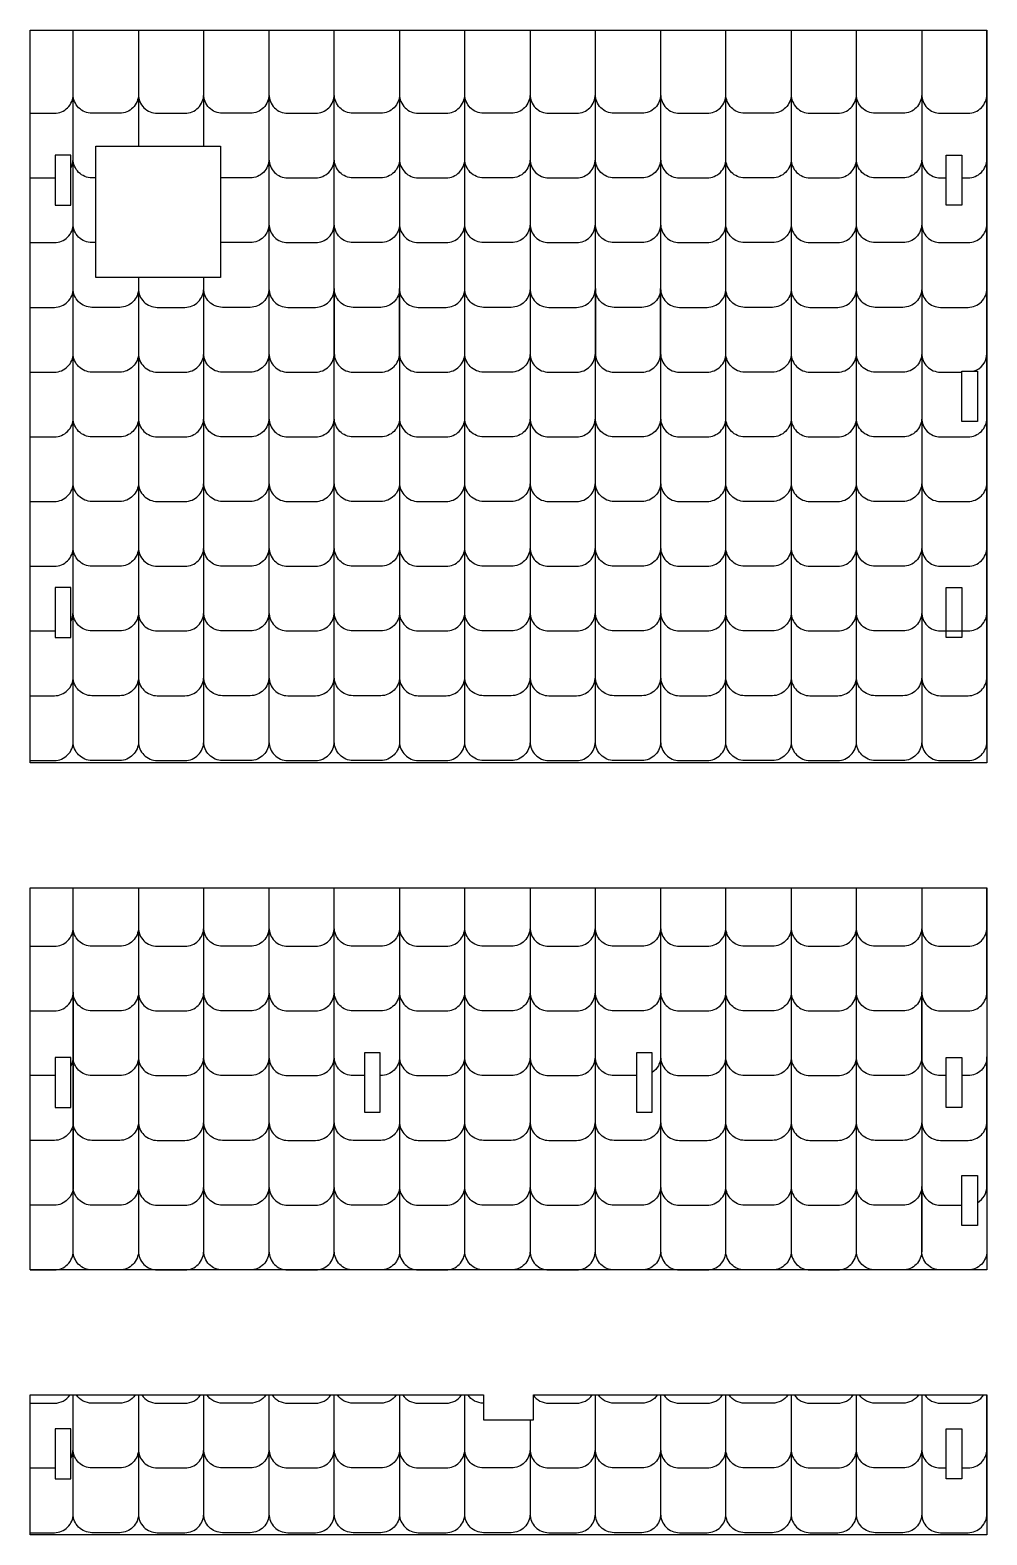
# Model space of a CAD drawing. Extents: x -1687 to 2955, y 205 to 4115.
# Drawn here: x 2221 to 2955, y 2958 to 4113 of the extents above; entities that cross this region are included whole.
import ezdxf

# ---------------------------------------------------------------- set-up
doc = ezdxf.new("R2010")
doc.units = 0
doc.header["$MEASUREMENT"] = 0
doc.layers.add('LAYER1', color=18, linetype='CONTINUOUS')

msp = doc.modelspace()

# ---------------------------------------------------------------- linework, layer by layer
at = {"layer": 'LAYER1'}
for points in [[(2220.5, 4049.3), (2239.2, 4049.3, 0.414214), (2253.6, 4063.7), (2253.6, 4113.1)], [(2303.7, 4113.1), (2303.7, 4063.7, -0.414214), (2289.3, 4049.3), (2268, 4049.3, -0.414214), (2253.6, 4063.7), (2253.6, 4113.1)], [(2303.7, 4113.1), (2303.7, 4063.7, 0.414214), (2318.1, 4049.3), (2339.4, 4049.3, 0.414214), (2353.8, 4063.7), (2353.8, 4113.1)], [(2403.9, 4113.1), (2403.9, 4063.7, -0.414214), (2389.5, 4049.3), (2368.2, 4049.3, -0.414214), (2353.8, 4063.7), (2353.8, 4113.1)], [(2403.9, 4113.1), (2403.9, 4063.7, 0.414214), (2418.3, 4049.3), (2439.6, 4049.3, 0.414214), (2454, 4063.7), (2454, 4113.1)], [(2504.1, 4113.1), (2504.1, 4063.7, -0.414214), (2489.7, 4049.3), (2468.4, 4049.3, -0.414214), (2454, 4063.7), (2454, 4113.1)], [(2504.1, 4113.1), (2504.1, 4063.7, 0.414214), (2518.5, 4049.3), (2539.8, 4049.3, 0.414214), (2554.2, 4063.7), (2554.2, 4113.1)], [(2604.3, 4113.1), (2604.3, 4063.7, -0.414214), (2589.9, 4049.3), (2568.6, 4049.3, -0.414214), (2554.2, 4063.7), (2554.2, 4113.1)], [(2604.3, 4113.1), (2604.3, 4063.7, 0.414214), (2618.7, 4049.3), (2640, 4049.3, 0.414214), (2654.4, 4063.7), (2654.4, 4113.1)], [(2704.5, 4113.1), (2704.5, 4063.7, -0.414214), (2690.1, 4049.3), (2668.8, 4049.3, -0.414214), (2654.4, 4063.7), (2654.4, 4113.1)], [(2704.5, 4113.1), (2704.5, 4063.7, 0.414214), (2718.9, 4049.3), (2740.2, 4049.3, 0.414214), (2754.6, 4063.7), (2754.6, 4113.1)], [(2804.7, 4113.1), (2804.7, 4063.7, -0.414214), (2790.3, 4049.3), (2769, 4049.3, -0.414214), (2754.6, 4063.7), (2754.6, 4113.1)], [(2804.7, 4113.1), (2804.7, 4063.7, 0.414214), (2819.1, 4049.3), (2840.4, 4049.3, 0.414214), (2854.8, 4063.7), (2854.8, 4113.1)], [(2904.9, 4113.1), (2904.9, 4063.7, -0.414214), (2890.5, 4049.3), (2869.2, 4049.3, -0.414214), (2854.8, 4063.7), (2854.8, 4113.1)], [(2904.9, 4113.1), (2904.9, 4063.7, 0.414214), (2919.3, 4049.3), (2940.5, 4049.3, 0.414214), (2954.9, 4063.7), (2954.9, 4113.1)], [(2251.7, 4007, 0.129526), (2253.6, 4014.1), (2253.6, 4063.7)], [(2270.9, 3999.7), (2268, 3999.7, -0.414214), (2253.6, 4014.1), (2253.6, 4063.7)], [(2403.9, 4063.7), (2403.9, 4014.1, -0.414214), (2389.5, 3999.7), (2368.2, 3999.7, -0.027222), (2366.6, 3999.7)], [(2403.9, 4063.7), (2403.9, 4014.1, 0.414214), (2418.3, 3999.7), (2439.6, 3999.7, 0.414214), (2454, 4014.1), (2454, 4063.7)], [(2504.1, 4063.7), (2504.1, 4014.1, -0.414214), (2489.7, 3999.7), (2468.4, 3999.7, -0.414214), (2454, 4014.1), (2454, 4063.7)], [(2504.1, 4063.7), (2504.1, 4014.1, 0.414214), (2518.5, 3999.7), (2539.8, 3999.7, 0.414214), (2554.2, 4014.1), (2554.2, 4063.7)], [(2604.3, 4063.7), (2604.3, 4014.1, -0.414214), (2589.9, 3999.7), (2568.6, 3999.7, -0.414214), (2554.2, 4014.1), (2554.2, 4063.7)], [(2604.3, 4063.7), (2604.3, 4014.1, 0.414214), (2618.7, 3999.7), (2640, 3999.7, 0.414214), (2654.4, 4014.1), (2654.4, 4063.7)], [(2704.5, 4063.7), (2704.5, 4014.1, -0.414214), (2690.1, 3999.7), (2668.8, 3999.7, -0.414214), (2654.4, 4014.1), (2654.4, 4063.7)], [(2704.5, 4063.7), (2704.5, 4014.1, 0.414214), (2718.9, 3999.7), (2740.2, 3999.7, 0.414214), (2754.6, 4014.1), (2754.6, 4063.7)], [(2804.7, 4063.7), (2804.7, 4014.1, -0.414214), (2790.3, 3999.7), (2769, 3999.7, -0.414214), (2754.6, 4014.1), (2754.6, 4063.7)], [(2804.7, 4063.7), (2804.7, 4014.1, 0.414214), (2819.1, 3999.7), (2840.4, 3999.7, 0.414214), (2854.8, 4014.1), (2854.8, 4063.7)], [(2904.9, 4063.7), (2904.9, 4014.1, -0.414214), (2890.5, 3999.7), (2869.2, 3999.7, -0.414214), (2854.8, 4014.1), (2854.8, 4063.7)], [(2904.9, 4063.7), (2904.9, 4014.1, 0.414214), (2919.3, 3999.7), (2923.7, 3999.7)], [(2935.7, 3999.7), (2940.5, 3999.7, 0.414214), (2954.9, 4014.1), (2954.9, 4063.7)], [(2220.5, 3950), (2239.2, 3950, 0.414214), (2253.6, 3964.4), (2253.6, 4014.1)], [(2270.9, 3950), (2268, 3950, -0.414214), (2253.6, 3964.4), (2253.6, 4014.1)], [(2403.9, 4014.1), (2403.9, 3964.4, -0.414214), (2389.5, 3950), (2368.2, 3950, -0.027222), (2366.6, 3950.1)], [(2403.9, 4014.1), (2403.9, 3964.4, 0.414214), (2418.3, 3950), (2439.6, 3950, 0.414214), (2454, 3964.4), (2454, 4014.1)], [(2504.1, 4014.1), (2504.1, 3964.4, -0.414214), (2489.7, 3950), (2468.4, 3950, -0.414214), (2454, 3964.4), (2454, 4014.1)], [(2504.1, 4014.1), (2504.1, 3964.4, 0.414214), (2518.5, 3950), (2539.8, 3950, 0.414214), (2554.2, 3964.4), (2554.2, 4014.1)], [(2604.3, 4014.1), (2604.3, 3964.4, -0.414214), (2589.9, 3950), (2568.6, 3950, -0.414214), (2554.2, 3964.4), (2554.2, 4014.1)], [(2604.3, 4014.1), (2604.3, 3964.4, 0.414214), (2618.7, 3950), (2640, 3950, 0.414214), (2654.4, 3964.4), (2654.4, 4014.1)], [(2704.5, 4014.1), (2704.5, 3964.4, -0.414214), (2690.1, 3950), (2668.8, 3950, -0.414214), (2654.4, 3964.4), (2654.4, 4014.1)], [(2704.5, 4014.1), (2704.5, 3964.4, 0.414214), (2718.9, 3950), (2740.2, 3950, 0.414214), (2754.6, 3964.4), (2754.6, 4014.1)], [(2804.7, 4014.1), (2804.7, 3964.4, -0.414214), (2790.3, 3950), (2769, 3950, -0.414214), (2754.6, 3964.4), (2754.6, 4014.1)], [(2804.7, 4014.1), (2804.7, 3964.4, 0.414214), (2819.1, 3950), (2840.4, 3950, 0.414214), (2854.8, 3964.4), (2854.8, 4014.1)], [(2904.9, 4014.1), (2904.9, 3964.4, -0.414214), (2890.5, 3950), (2869.2, 3950, -0.414214), (2854.8, 3964.4), (2854.8, 4014.1)], [(2904.9, 4014.1), (2904.9, 3964.4, 0.414214), (2919.3, 3950), (2940.5, 3950, 0.414214), (2954.9, 3964.4), (2954.9, 4014.1)], [(2220.5, 3999.7), (2239.2, 3999.7, 0.009213), (2239.7, 3999.7)], [(2220.5, 3900.3), (2239.2, 3900.3, 0.414214), (2253.6, 3914.7), (2253.6, 3964.4)], [(2303.7, 3923.1), (2303.7, 3914.7, -0.414214), (2289.3, 3900.3), (2268, 3900.3, -0.414214), (2253.6, 3914.7), (2253.6, 3964.4)], [(2403.9, 3964.4), (2403.9, 3914.7, -0.414214), (2389.5, 3900.3), (2368.2, 3900.3, -0.414214), (2353.8, 3914.7), (2353.8, 3923.1)], [(2403.9, 3964.4), (2403.9, 3914.7, 0.414214), (2418.3, 3900.3), (2439.6, 3900.3, 0.414214), (2454, 3914.7), (2454, 3964.4)], [(2504.1, 3964.4), (2504.1, 3914.7, -0.414214), (2489.7, 3900.3), (2468.4, 3900.3, -0.414214), (2454, 3914.7), (2454, 3964.4)], [(2504.1, 3964.4), (2504.1, 3914.7, 0.414214), (2518.5, 3900.3), (2539.8, 3900.3, 0.414214), (2554.2, 3914.7), (2554.2, 3964.4)], [(2604.3, 3964.4), (2604.3, 3914.7, -0.414214), (2589.9, 3900.3), (2568.6, 3900.3, -0.414214), (2554.2, 3914.7), (2554.2, 3964.4)], [(2604.3, 3964.4), (2604.3, 3914.7, 0.414214), (2618.7, 3900.3), (2640, 3900.3, 0.414214), (2654.4, 3914.7), (2654.4, 3964.4)], [(2704.5, 3964.4), (2704.5, 3914.7, -0.414214), (2690.1, 3900.3), (2668.8, 3900.3, -0.414214), (2654.4, 3914.7), (2654.4, 3964.4)], [(2704.5, 3964.4), (2704.5, 3914.7, 0.414214), (2718.9, 3900.3), (2740.2, 3900.3, 0.414214), (2754.6, 3914.7), (2754.6, 3964.4)], [(2804.7, 3964.4), (2804.7, 3914.7, -0.414214), (2790.3, 3900.3), (2769, 3900.3, -0.414214), (2754.6, 3914.7), (2754.6, 3964.4)], [(2804.7, 3964.4), (2804.7, 3914.7, 0.414214), (2819.1, 3900.3), (2840.4, 3900.3, 0.414214), (2854.8, 3914.7), (2854.8, 3964.4)], [(2904.9, 3964.4), (2904.9, 3914.7, -0.414214), (2890.5, 3900.3), (2869.2, 3900.3, -0.414214), (2854.8, 3914.7), (2854.8, 3964.4)], [(2904.9, 3964.4), (2904.9, 3914.7, 0.414214), (2919.3, 3900.3), (2940.5, 3900.3, 0.414214), (2954.9, 3914.7), (2954.9, 3964.4)], [(2303.7, 3923.1), (2303.7, 3914.7, 0.414214), (2318.1, 3900.3), (2339.4, 3900.3, 0.414214), (2353.8, 3914.7), (2353.8, 3923.1)], [(2220.5, 3850.6), (2239.2, 3850.6, 0.414214), (2253.6, 3865), (2253.6, 3914.7)], [(2303.7, 3914.7), (2303.7, 3865, -0.414214), (2289.3, 3850.6), (2268, 3850.6, -0.414214), (2253.6, 3865), (2253.6, 3914.7)], [(2303.7, 3914.7), (2303.7, 3865, 0.414214), (2318.1, 3850.6), (2339.4, 3850.6, 0.414214), (2353.8, 3865), (2353.8, 3914.7)], [(2403.9, 3914.7), (2403.9, 3865, -0.414214), (2389.5, 3850.6), (2368.2, 3850.6, -0.414214), (2353.8, 3865), (2353.8, 3914.7)], [(2403.9, 3914.7), (2403.9, 3865, 0.414214), (2418.3, 3850.6), (2439.6, 3850.6, 0.414214), (2454, 3865), (2454, 3914.7)], [(2454, 3914.7), (2454, 3865, 0.414214), (2468.4, 3850.6), (2489.7, 3850.6, 0.414214), (2504.1, 3865), (2504.1, 3914.7)], [(2504.1, 3914.7), (2504.1, 3865, 0.414214), (2518.5, 3850.6), (2539.8, 3850.6, 0.414214), (2554.2, 3865), (2554.2, 3914.7)], [(2604.3, 3914.7), (2604.3, 3865, -0.414214), (2589.9, 3850.6), (2568.6, 3850.6, -0.414214), (2554.2, 3865), (2554.2, 3914.7)], [(2604.3, 3914.7), (2604.3, 3865, 0.414214), (2618.7, 3850.6), (2640, 3850.6, 0.414214), (2654.4, 3865), (2654.4, 3914.7)], [(2654.4, 3914.7), (2654.4, 3865, 0.414214), (2668.8, 3850.6), (2690.1, 3850.6, 0.414214), (2704.5, 3865), (2704.5, 3914.7)], [(2704.5, 3914.7), (2704.5, 3865, 0.414214), (2718.9, 3850.6), (2740.2, 3850.6, 0.414214), (2754.6, 3865), (2754.6, 3914.7)], [(2804.7, 3914.7), (2804.7, 3865, -0.414214), (2790.3, 3850.6), (2769, 3850.6, -0.414214), (2754.6, 3865), (2754.6, 3914.7)], [(2804.7, 3914.7), (2804.7, 3865, 0.414214), (2819.1, 3850.6), (2840.4, 3850.6, 0.414214), (2854.8, 3865), (2854.8, 3914.7)], [(2904.9, 3914.7), (2904.9, 3865, -0.414214), (2890.5, 3850.6), (2869.2, 3850.6, -0.414214), (2854.8, 3865), (2854.8, 3914.7)], [(2904.9, 3914.7), (2904.9, 3865, 0.414214), (2919.3, 3850.6), (2935.7, 3850.6)], [(2944.5, 3851.2, 0.335351), (2954.9, 3865), (2954.9, 3914.7)], [(2220.5, 3800.9), (2239.2, 3800.9, 0.414214), (2253.6, 3815.3), (2253.6, 3865)], [(2303.7, 3865), (2303.7, 3815.3, -0.414214), (2289.3, 3800.9), (2268, 3800.9, -0.414214), (2253.6, 3815.3), (2253.6, 3865)], [(2303.7, 3865), (2303.7, 3815.3, 0.414214), (2318.1, 3800.9), (2339.4, 3800.9, 0.414214), (2353.8, 3815.3), (2353.8, 3865)], [(2403.9, 3865), (2403.9, 3815.3, -0.414214), (2389.5, 3800.9), (2368.2, 3800.9, -0.414214), (2353.8, 3815.3), (2353.8, 3865)], [(2403.9, 3865), (2403.9, 3815.3, 0.414214), (2418.3, 3800.9), (2439.6, 3800.9, 0.414214), (2454, 3815.3), (2454, 3865)], [(2504.1, 3865), (2504.1, 3815.3, -0.414214), (2489.7, 3800.9), (2468.4, 3800.9, -0.414214), (2454, 3815.3), (2454, 3865)], [(2504.1, 3865), (2504.1, 3815.3, 0.414214), (2518.5, 3800.9), (2539.8, 3800.9, 0.414214), (2554.2, 3815.3), (2554.2, 3865)], [(2604.3, 3865), (2604.3, 3815.3, -0.414214), (2589.9, 3800.9), (2568.6, 3800.9, -0.414214), (2554.2, 3815.3), (2554.2, 3865)], [(2604.3, 3865), (2604.3, 3815.3, 0.414214), (2618.7, 3800.9), (2640, 3800.9, 0.414214), (2654.4, 3815.3), (2654.4, 3865)], [(2704.5, 3865), (2704.5, 3815.3, -0.414214), (2690.1, 3800.9), (2668.8, 3800.9, -0.414214), (2654.4, 3815.3), (2654.4, 3865)], [(2704.5, 3865), (2704.5, 3815.3, 0.414214), (2718.9, 3800.9), (2740.2, 3800.9, 0.414214), (2754.6, 3815.3), (2754.6, 3865)], [(2804.7, 3865), (2804.7, 3815.3, -0.414214), (2790.3, 3800.9), (2769, 3800.9, -0.414214), (2754.6, 3815.3), (2754.6, 3865)], [(2804.7, 3865), (2804.7, 3815.3, 0.414214), (2819.1, 3800.9), (2840.4, 3800.9, 0.414214), (2854.8, 3815.3), (2854.8, 3865)], [(2904.9, 3865), (2904.9, 3815.3, -0.414214), (2890.5, 3800.9), (2869.2, 3800.9, -0.414214), (2854.8, 3815.3), (2854.8, 3865)], [(2904.9, 3865), (2904.9, 3815.3, 0.414214), (2919.3, 3800.9), (2940.5, 3800.9, 0.414214), (2954.9, 3815.3), (2954.9, 3865)], [(2220.5, 3751.3), (2239.2, 3751.3, 0.414214), (2253.6, 3765.7), (2253.6, 3815.3)], [(2303.7, 3815.3), (2303.7, 3765.7, -0.414214), (2289.3, 3751.3), (2268, 3751.3, -0.414214), (2253.6, 3765.7), (2253.6, 3815.3)], [(2303.7, 3815.3), (2303.7, 3765.7, 0.414214), (2318.1, 3751.3), (2339.4, 3751.3, 0.414214), (2353.8, 3765.7), (2353.8, 3815.3)], [(2403.9, 3815.3), (2403.9, 3765.7, -0.414214), (2389.5, 3751.3), (2368.2, 3751.3, -0.414214), (2353.8, 3765.7), (2353.8, 3815.3)], [(2403.9, 3815.3), (2403.9, 3765.7, 0.414214), (2418.3, 3751.3), (2439.6, 3751.3, 0.414214), (2454, 3765.7), (2454, 3815.3)], [(2504.1, 3815.3), (2504.1, 3765.7, -0.414214), (2489.7, 3751.3), (2468.4, 3751.3, -0.414214), (2454, 3765.7), (2454, 3815.3)], [(2504.1, 3815.3), (2504.1, 3765.7, 0.414214), (2518.5, 3751.3), (2539.8, 3751.3, 0.414214), (2554.2, 3765.7), (2554.2, 3815.3)], [(2604.3, 3815.3), (2604.3, 3765.7, -0.414214), (2589.9, 3751.3), (2568.6, 3751.3, -0.414214), (2554.2, 3765.7), (2554.2, 3815.3)], [(2604.3, 3815.3), (2604.3, 3765.7, 0.414214), (2618.7, 3751.3), (2640, 3751.3, 0.414214), (2654.4, 3765.7), (2654.4, 3815.3)], [(2704.5, 3815.3), (2704.5, 3765.7, -0.414214), (2690.1, 3751.3), (2668.8, 3751.3, -0.414214), (2654.4, 3765.7), (2654.4, 3815.3)], [(2704.5, 3815.3), (2704.5, 3765.7, 0.414214), (2718.9, 3751.3), (2740.2, 3751.3, 0.414214), (2754.6, 3765.7), (2754.6, 3815.3)], [(2804.7, 3815.3), (2804.7, 3765.7, -0.414214), (2790.3, 3751.3), (2769, 3751.3, -0.414214), (2754.6, 3765.7), (2754.6, 3815.3)], [(2804.7, 3815.3), (2804.7, 3765.7, 0.414214), (2819.1, 3751.3), (2840.4, 3751.3, 0.414214), (2854.8, 3765.7), (2854.8, 3815.3)], [(2904.9, 3815.3), (2904.9, 3765.7, -0.414214), (2890.5, 3751.3), (2869.2, 3751.3, -0.414214), (2854.8, 3765.7), (2854.8, 3815.3)], [(2904.9, 3815.3), (2904.9, 3765.7, 0.414214), (2919.3, 3751.3), (2940.5, 3751.3, 0.414214), (2954.9, 3765.7), (2954.9, 3815.3)], [(2220.5, 3701.6), (2239.2, 3701.6, 0.414214), (2253.6, 3716), (2253.6, 3765.7)], [(2303.7, 3765.7), (2303.7, 3716, -0.414214), (2289.3, 3701.6), (2268, 3701.6, -0.414214), (2253.6, 3716), (2253.6, 3765.7)], [(2303.7, 3765.7), (2303.7, 3716, 0.414214), (2318.1, 3701.6), (2339.4, 3701.6, 0.414214), (2353.8, 3716), (2353.8, 3765.7)], [(2403.9, 3765.7), (2403.9, 3716, -0.414214), (2389.5, 3701.6), (2368.2, 3701.6, -0.414214), (2353.8, 3716), (2353.8, 3765.7)], [(2403.9, 3765.7), (2403.9, 3716, 0.414214), (2418.3, 3701.6), (2439.6, 3701.6, 0.414214), (2454, 3716), (2454, 3765.7)], [(2504.1, 3765.7), (2504.1, 3716, -0.414214), (2489.7, 3701.6), (2468.4, 3701.6, -0.414214), (2454, 3716), (2454, 3765.7)], [(2504.1, 3765.7), (2504.1, 3716, 0.414214), (2518.5, 3701.6), (2539.8, 3701.6, 0.414214), (2554.2, 3716), (2554.2, 3765.7)], [(2604.3, 3765.7), (2604.3, 3716, -0.414214), (2589.9, 3701.6), (2568.6, 3701.6, -0.414214), (2554.2, 3716), (2554.2, 3765.7)], [(2604.3, 3765.7), (2604.3, 3716, 0.414214), (2618.7, 3701.6), (2640, 3701.6, 0.414214), (2654.4, 3716), (2654.4, 3765.7)], [(2704.5, 3765.7), (2704.5, 3716, -0.414214), (2690.1, 3701.6), (2668.8, 3701.6, -0.414214), (2654.4, 3716), (2654.4, 3765.7)], [(2704.5, 3765.7), (2704.5, 3716, 0.414214), (2718.9, 3701.6), (2740.2, 3701.6, 0.414214), (2754.6, 3716), (2754.6, 3765.7)], [(2804.7, 3765.7), (2804.7, 3716, -0.414214), (2790.3, 3701.6), (2769, 3701.6, -0.414214), (2754.6, 3716), (2754.6, 3765.7)], [(2804.7, 3765.7), (2804.7, 3716, 0.414214), (2819.1, 3701.6), (2840.4, 3701.6, 0.414214), (2854.8, 3716), (2854.8, 3765.7)], [(2904.9, 3765.7), (2904.9, 3716, -0.414214), (2890.5, 3701.6), (2869.2, 3701.6, -0.414214), (2854.8, 3716), (2854.8, 3765.7)], [(2904.9, 3765.7), (2904.9, 3716, 0.414214), (2919.3, 3701.6), (2940.5, 3701.6, 0.414214), (2954.9, 3716), (2954.9, 3765.7)], [(2251.7, 3659.2, 0.129526), (2253.6, 3666.3), (2253.6, 3716)], [(2303.7, 3716), (2303.7, 3666.3, -0.414214), (2289.3, 3651.9), (2268, 3651.9, -0.414214), (2253.6, 3666.3), (2253.6, 3716)], [(2303.7, 3716), (2303.7, 3666.3, 0.414214), (2318.1, 3651.9), (2339.4, 3651.9, 0.414214), (2353.8, 3666.3), (2353.8, 3716)], [(2403.9, 3716), (2403.9, 3666.3, -0.414214), (2389.5, 3651.9), (2368.2, 3651.9, -0.414214), (2353.8, 3666.3), (2353.8, 3716)], [(2403.9, 3716), (2403.9, 3666.3, 0.414214), (2418.3, 3651.9), (2439.6, 3651.9, 0.414214), (2454, 3666.3), (2454, 3716)], [(2504.1, 3716), (2504.1, 3666.3, -0.414214), (2489.7, 3651.9), (2468.4, 3651.9, -0.414214), (2454, 3666.3), (2454, 3716)], [(2504.1, 3716), (2504.1, 3666.3, 0.414214), (2518.5, 3651.9), (2539.8, 3651.9, 0.414214), (2554.2, 3666.3), (2554.2, 3716)], [(2604.3, 3716), (2604.3, 3666.3, -0.414214), (2589.9, 3651.9), (2568.6, 3651.9, -0.414214), (2554.2, 3666.3), (2554.2, 3716)], [(2604.3, 3716), (2604.3, 3666.3, 0.414214), (2618.7, 3651.9), (2640, 3651.9, 0.414214), (2654.4, 3666.3), (2654.4, 3716)], [(2704.5, 3716), (2704.5, 3666.3, -0.414214), (2690.1, 3651.9), (2668.8, 3651.9, -0.414214), (2654.4, 3666.3), (2654.4, 3716)], [(2704.5, 3716), (2704.5, 3666.3, 0.414214), (2718.9, 3651.9), (2740.2, 3651.9, 0.414214), (2754.6, 3666.3), (2754.6, 3716)], [(2804.7, 3716), (2804.7, 3666.3, -0.414214), (2790.3, 3651.9), (2769, 3651.9, -0.414214), (2754.6, 3666.3), (2754.6, 3716)], [(2804.7, 3716), (2804.7, 3666.3, 0.414214), (2819.1, 3651.9), (2840.4, 3651.9, 0.414214), (2854.8, 3666.3), (2854.8, 3716)], [(2904.9, 3716), (2904.9, 3666.3, -0.414214), (2890.5, 3651.9), (2869.2, 3651.9, -0.414214), (2854.8, 3666.3), (2854.8, 3716)], [(2904.9, 3716), (2904.9, 3666.3, 0.414214), (2919.3, 3651.9), (2940.5, 3651.9, 0.414214), (2954.9, 3666.3), (2954.9, 3716)], [(2220.5, 3602.2), (2239.2, 3602.2, 0.414214), (2253.6, 3616.6), (2253.6, 3666.3)], [(2303.7, 3666.3), (2303.7, 3616.6, -0.414214), (2289.3, 3602.2), (2268, 3602.2, -0.414214), (2253.6, 3616.6), (2253.6, 3666.3)], [(2303.7, 3666.3), (2303.7, 3616.6, 0.414214), (2318.1, 3602.2), (2339.4, 3602.2, 0.414214), (2353.8, 3616.6), (2353.8, 3666.3)], [(2403.9, 3666.3), (2403.9, 3616.6, -0.414214), (2389.5, 3602.2), (2368.2, 3602.2, -0.414214), (2353.8, 3616.6), (2353.8, 3666.3)], [(2403.9, 3666.3), (2403.9, 3616.6, 0.414214), (2418.3, 3602.2), (2439.6, 3602.2, 0.414214), (2454, 3616.6), (2454, 3666.3)], [(2504.1, 3666.3), (2504.1, 3616.6, -0.414214), (2489.7, 3602.2), (2468.4, 3602.2, -0.414214), (2454, 3616.6), (2454, 3666.3)], [(2504.1, 3666.3), (2504.1, 3616.6, 0.414214), (2518.5, 3602.2), (2539.8, 3602.2, 0.414214), (2554.2, 3616.6), (2554.2, 3666.3)], [(2604.3, 3666.3), (2604.3, 3616.6, -0.414214), (2589.9, 3602.2), (2568.6, 3602.2, -0.414214), (2554.2, 3616.6), (2554.2, 3666.3)], [(2604.3, 3666.3), (2604.3, 3616.6, 0.414214), (2618.7, 3602.2), (2640, 3602.2, 0.414214), (2654.4, 3616.6), (2654.4, 3666.3)], [(2704.5, 3666.3), (2704.5, 3616.6, -0.414214), (2690.1, 3602.2), (2668.8, 3602.2, -0.414214), (2654.4, 3616.6), (2654.4, 3666.3)], [(2704.5, 3666.3), (2704.5, 3616.6, 0.414214), (2718.9, 3602.2), (2740.2, 3602.2, 0.414214), (2754.6, 3616.6), (2754.6, 3666.3)], [(2804.7, 3666.3), (2804.7, 3616.6, -0.414214), (2790.3, 3602.2), (2769, 3602.2, -0.414214), (2754.6, 3616.6), (2754.6, 3666.3)], [(2804.7, 3666.3), (2804.7, 3616.6, 0.414214), (2819.1, 3602.2), (2840.4, 3602.2, 0.414214), (2854.8, 3616.6), (2854.8, 3666.3)], [(2904.9, 3666.3), (2904.9, 3616.6, -0.414214), (2890.5, 3602.2), (2869.2, 3602.2, -0.414214), (2854.8, 3616.6), (2854.8, 3666.3)], [(2904.9, 3666.3), (2904.9, 3616.6, 0.414214), (2919.3, 3602.2), (2940.5, 3602.2, 0.414214), (2954.9, 3616.6), (2954.9, 3666.3)], [(2220.5, 3651.9), (2239.2, 3651.9, 0.009213), (2239.7, 3651.9)], [(2220.5, 3552.5), (2239.2, 3552.5, 0.414214), (2253.6, 3566.9), (2253.6, 3616.6)], [(2303.7, 3616.6), (2303.7, 3566.9, -0.414214), (2289.3, 3552.5), (2268, 3552.5, -0.414214), (2253.6, 3566.9), (2253.6, 3616.6)], [(2303.7, 3616.6), (2303.7, 3566.9, 0.414214), (2318.1, 3552.5), (2339.4, 3552.5, 0.414214), (2353.8, 3566.9), (2353.8, 3616.6)], [(2403.9, 3616.6), (2403.9, 3566.9, -0.414214), (2389.5, 3552.5), (2368.2, 3552.5, -0.414214), (2353.8, 3566.9), (2353.8, 3616.6)], [(2403.9, 3616.6), (2403.9, 3566.9, 0.414214), (2418.3, 3552.5), (2439.6, 3552.5, 0.414214), (2454, 3566.9), (2454, 3616.6)], [(2504.1, 3616.6), (2504.1, 3566.9, -0.414214), (2489.7, 3552.5), (2468.4, 3552.5, -0.414214), (2454, 3566.9), (2454, 3616.6)], [(2504.1, 3616.6), (2504.1, 3566.9, 0.414214), (2518.5, 3552.5), (2539.8, 3552.5, 0.414214), (2554.2, 3566.9), (2554.2, 3616.6)], [(2604.3, 3616.6), (2604.3, 3566.9, -0.414214), (2589.9, 3552.5), (2568.6, 3552.5, -0.414214), (2554.2, 3566.9), (2554.2, 3616.6)], [(2604.3, 3616.6), (2604.3, 3566.9, 0.414214), (2618.7, 3552.5), (2640, 3552.5, 0.414214), (2654.4, 3566.9), (2654.4, 3616.6)], [(2704.5, 3616.6), (2704.5, 3566.9, -0.414214), (2690.1, 3552.5), (2668.8, 3552.5, -0.414214), (2654.4, 3566.9), (2654.4, 3616.6)], [(2704.5, 3616.6), (2704.5, 3566.9, 0.414214), (2718.9, 3552.5), (2740.2, 3552.5, 0.414214), (2754.6, 3566.9), (2754.6, 3616.6)], [(2804.7, 3616.6), (2804.7, 3566.9, -0.414214), (2790.3, 3552.5), (2769, 3552.5, -0.414214), (2754.6, 3566.9), (2754.6, 3616.6)], [(2804.7, 3616.6), (2804.7, 3566.9, 0.414214), (2819.1, 3552.5), (2840.4, 3552.5, 0.414214), (2854.8, 3566.9), (2854.8, 3616.6)], [(2904.9, 3616.6), (2904.9, 3566.9, -0.414214), (2890.5, 3552.5), (2869.2, 3552.5, -0.414214), (2854.8, 3566.9), (2854.8, 3616.6)], [(2904.9, 3616.6), (2904.9, 3566.9, 0.414214), (2919.3, 3552.5), (2940.5, 3552.5, 0.414214), (2954.9, 3566.9), (2954.9, 3616.6)], [(2220.5, 3409.9), (2239.2, 3409.9, 0.414214), (2253.6, 3424.3), (2253.6, 3454.8)], [(2303.7, 3454.8), (2303.7, 3424.3, -0.414214), (2289.3, 3409.9), (2268, 3409.9, -0.414214), (2253.6, 3424.3), (2253.6, 3454.8)], [(2303.7, 3454.8), (2303.7, 3424.3, 0.414214), (2318.1, 3409.9), (2339.4, 3409.9, 0.414214), (2353.8, 3424.3), (2353.8, 3454.8)], [(2403.9, 3454.8), (2403.9, 3424.3, -0.414214), (2389.5, 3409.9), (2368.2, 3409.9, -0.414214), (2353.8, 3424.3), (2353.8, 3454.8)], [(2403.9, 3454.8), (2403.9, 3424.3, 0.414214), (2418.3, 3409.9), (2439.6, 3409.9, 0.414214), (2454, 3424.3), (2454, 3454.8)], [(2504.1, 3454.8), (2504.1, 3424.3, -0.414214), (2489.7, 3409.9), (2468.4, 3409.9, -0.414214), (2454, 3424.3), (2454, 3454.8)], [(2504.1, 3454.8), (2504.1, 3424.3, 0.414214), (2518.5, 3409.9), (2539.8, 3409.9, 0.414214), (2554.2, 3424.3), (2554.2, 3454.8)], [(2604.3, 3454.8), (2604.3, 3424.3, -0.414214), (2589.9, 3409.9), (2568.6, 3409.9, -0.414214), (2554.2, 3424.3), (2554.2, 3454.8)], [(2604.3, 3454.8), (2604.3, 3424.3, 0.414214), (2618.7, 3409.9), (2640, 3409.9, 0.414214), (2654.4, 3424.3), (2654.4, 3454.8)], [(2704.5, 3454.8), (2704.5, 3424.3, -0.414214), (2690.1, 3409.9), (2668.8, 3409.9, -0.414214), (2654.4, 3424.3), (2654.4, 3454.8)], [(2704.5, 3454.8), (2704.5, 3424.3, 0.414214), (2718.9, 3409.9), (2740.2, 3409.9, 0.414214), (2754.6, 3424.3), (2754.6, 3454.8)], [(2804.7, 3454.8), (2804.7, 3424.3, -0.414214), (2790.3, 3409.9), (2769, 3409.9, -0.414214), (2754.6, 3424.3), (2754.6, 3454.8)], [(2804.7, 3454.8), (2804.7, 3424.3, 0.414214), (2819.1, 3409.9), (2840.4, 3409.9, 0.414214), (2854.8, 3424.3), (2854.8, 3454.8)], [(2904.9, 3454.8), (2904.9, 3424.3, -0.414214), (2890.5, 3409.9), (2869.2, 3409.9, -0.414214), (2854.8, 3424.3), (2854.8, 3454.8)], [(2904.9, 3454.8), (2904.9, 3424.3, 0.414214), (2919.3, 3409.9), (2940.5, 3409.9, 0.414214), (2954.9, 3424.3), (2954.9, 3454.8)], [(2220.5, 3360.3), (2239.2, 3360.3, 0.414214), (2253.6, 3374.7), (2253.6, 3424)], [(2303.7, 3424), (2303.7, 3374.7, -0.414214), (2289.3, 3360.3), (2268, 3360.3, -0.414214), (2253.6, 3374.7), (2253.6, 3424)], [(2303.7, 3424), (2303.7, 3374.7, 0.414214), (2318.1, 3360.3), (2339.4, 3360.3, 0.414214), (2353.8, 3374.7), (2353.8, 3424)], [(2403.9, 3424), (2403.9, 3374.7, -0.414214), (2389.5, 3360.3), (2368.2, 3360.3, -0.414214), (2353.8, 3374.7), (2353.8, 3424)], [(2403.9, 3424), (2403.9, 3374.7, 0.414214), (2418.3, 3360.3), (2439.6, 3360.3, 0.414214), (2454, 3374.7), (2454, 3424)], [(2504.1, 3424), (2504.1, 3374.7, -0.414214), (2489.7, 3360.3), (2468.4, 3360.3, -0.414214), (2454, 3374.7), (2454, 3424)], [(2504.1, 3424), (2504.1, 3374.7, 0.414214), (2518.5, 3360.3), (2539.8, 3360.3, 0.414214), (2554.2, 3374.7), (2554.2, 3424)], [(2604.3, 3424), (2604.3, 3374.7, -0.414214), (2589.9, 3360.3), (2568.6, 3360.3, -0.414214), (2554.2, 3374.7), (2554.2, 3424)], [(2604.3, 3424), (2604.3, 3374.7, 0.414214), (2618.7, 3360.3), (2640, 3360.3, 0.414214), (2654.4, 3374.7), (2654.4, 3424)], [(2704.5, 3424), (2704.5, 3374.7, -0.414214), (2690.1, 3360.3), (2668.8, 3360.3, -0.414214), (2654.4, 3374.7), (2654.4, 3424)], [(2704.5, 3424), (2704.5, 3374.7, 0.414214), (2718.9, 3360.3), (2740.2, 3360.3, 0.414214), (2754.6, 3374.7), (2754.6, 3424)], [(2804.7, 3424), (2804.7, 3374.7, -0.414214), (2790.3, 3360.3), (2769, 3360.3, -0.414214), (2754.6, 3374.7), (2754.6, 3424)], [(2804.7, 3424), (2804.7, 3374.7, 0.414214), (2819.1, 3360.3), (2840.4, 3360.3, 0.414214), (2854.8, 3374.7), (2854.8, 3424)], [(2904.9, 3424), (2904.9, 3374.7, -0.414214), (2890.5, 3360.3), (2869.2, 3360.3, -0.414214), (2854.8, 3374.7), (2854.8, 3424)], [(2904.9, 3424), (2904.9, 3374.7, 0.414214), (2919.3, 3360.3), (2940.5, 3360.3, 0.414214), (2954.9, 3374.7), (2954.9, 3424)], [(2253.6, 3374.7), (2253.6, 3325, -0.129526), (2251.7, 3317.9)], [(2303.7, 3374.7), (2303.7, 3325, -0.414214), (2289.3, 3310.6), (2268, 3310.6, -0.414214), (2253.6, 3325), (2253.6, 3374.7)], [(2303.7, 3374.7), (2303.7, 3325, 0.414214), (2318.1, 3310.6), (2339.4, 3310.6, 0.414214), (2353.8, 3325), (2353.8, 3374.7)], [(2403.9, 3374.7), (2403.9, 3325, -0.414214), (2389.5, 3310.6), (2368.2, 3310.6, -0.414214), (2353.8, 3325), (2353.8, 3374.7)], [(2403.9, 3374.7), (2403.9, 3325, 0.414214), (2418.3, 3310.6), (2439.6, 3310.6, 0.414214), (2454, 3325), (2454, 3374.7)], [(2477.3, 3310.6), (2468.4, 3310.6, -0.414214), (2454, 3325), (2454, 3374.7)], [(2504.1, 3374.7), (2504.1, 3325, -0.414214), (2489.7, 3310.6), (2489.3, 3310.6)], [(2504.1, 3374.7), (2504.1, 3325, 0.414214), (2518.5, 3310.6), (2539.8, 3310.6, 0.414214), (2554.2, 3325), (2554.2, 3374.7)], [(2604.3, 3374.7), (2604.3, 3325, -0.414214), (2589.9, 3310.6), (2568.6, 3310.6, -0.414214), (2554.2, 3325), (2554.2, 3374.7)], [(2604.3, 3374.7), (2604.3, 3325, 0.414214), (2618.7, 3310.6), (2640, 3310.6, 0.414214), (2654.4, 3325), (2654.4, 3374.7)], [(2686.1, 3310.6), (2668.8, 3310.6, -0.414214), (2654.4, 3325), (2654.4, 3374.7)], [(2704.5, 3374.7), (2704.5, 3325, -0.24882), (2698.1, 3313.1)], [(2704.5, 3374.7), (2704.5, 3325, 0.414214), (2718.9, 3310.6), (2740.2, 3310.6, 0.414214), (2754.6, 3325), (2754.6, 3374.7)], [(2804.7, 3374.7), (2804.7, 3325, -0.414214), (2790.3, 3310.6), (2769, 3310.6, -0.414214), (2754.6, 3325), (2754.6, 3374.7)], [(2804.7, 3374.7), (2804.7, 3325, 0.414214), (2819.1, 3310.6), (2840.4, 3310.6, 0.414214), (2854.8, 3325), (2854.8, 3374.7)], [(2904.9, 3374.7), (2904.9, 3325, -0.414214), (2890.5, 3310.6), (2869.2, 3310.6, -0.414214), (2854.8, 3325), (2854.8, 3374.7)], [(2923.7, 3310.6), (2919.3, 3310.6, -0.414214), (2904.9, 3325), (2904.9, 3374.7)], [(2954.9, 3374.7), (2954.9, 3325, -0.414214), (2940.5, 3310.6), (2935.7, 3310.6)], [(2253.6, 3325), (2253.6, 3275.3, -0.414214), (2239.2, 3260.9), (2220.5, 3260.9)], [(2303.7, 3325), (2303.7, 3275.3, -0.414214), (2289.3, 3260.9), (2268, 3260.9, -0.414214), (2253.6, 3275.3), (2253.6, 3325)], [(2303.7, 3325), (2303.7, 3275.3, 0.414214), (2318.1, 3260.9), (2339.4, 3260.9, 0.414214), (2353.8, 3275.3), (2353.8, 3325)], [(2403.9, 3325), (2403.9, 3275.3, -0.414214), (2389.5, 3260.9), (2368.2, 3260.9, -0.414214), (2353.8, 3275.3), (2353.8, 3325)], [(2403.9, 3325), (2403.9, 3275.3, 0.414214), (2418.3, 3260.9), (2439.6, 3260.9, 0.414214), (2454, 3275.3), (2454, 3325)], [(2504.1, 3325), (2504.1, 3275.3, -0.414214), (2489.7, 3260.9), (2468.4, 3260.9, -0.414214), (2454, 3275.3), (2454, 3325)], [(2504.1, 3325), (2504.1, 3275.3, 0.414214), (2518.5, 3260.9), (2539.8, 3260.9, 0.414214), (2554.2, 3275.3), (2554.2, 3325)], [(2604.3, 3325), (2604.3, 3275.3, -0.414214), (2589.9, 3260.9), (2568.6, 3260.9, -0.414214), (2554.2, 3275.3), (2554.2, 3325)], [(2604.3, 3325), (2604.3, 3275.3, 0.414214), (2618.7, 3260.9), (2640, 3260.9, 0.414214), (2654.4, 3275.3), (2654.4, 3325)], [(2704.5, 3325), (2704.5, 3275.3, -0.414214), (2690.1, 3260.9), (2668.8, 3260.9, -0.414214), (2654.4, 3275.3), (2654.4, 3325)], [(2704.5, 3325), (2704.5, 3275.3, 0.414214), (2718.9, 3260.9), (2740.2, 3260.9, 0.414214), (2754.6, 3275.3), (2754.6, 3325)], [(2804.7, 3325), (2804.7, 3275.3, -0.414214), (2790.3, 3260.9), (2769, 3260.9, -0.414214), (2754.6, 3275.3), (2754.6, 3325)], [(2804.7, 3325), (2804.7, 3275.3, 0.414214), (2819.1, 3260.9), (2840.4, 3260.9, 0.414214), (2854.8, 3275.3), (2854.8, 3325)], [(2904.9, 3325), (2904.9, 3275.3, -0.414214), (2890.5, 3260.9), (2869.2, 3260.9, -0.414214), (2854.8, 3275.3), (2854.8, 3325)], [(2904.9, 3325), (2904.9, 3275.3, 0.414214), (2919.3, 3260.9), (2940.5, 3260.9, 0.414214), (2954.9, 3275.3), (2954.9, 3325)], [(2239.7, 3310.6, -0.009213), (2239.2, 3310.6), (2220.5, 3310.6)], [(2253.6, 3275.3), (2253.6, 3225.6, -0.414214), (2239.2, 3211.2), (2220.5, 3211.2)], [(2303.7, 3275.3), (2303.7, 3225.6, -0.414214), (2289.3, 3211.2), (2268, 3211.2, -0.414214), (2253.6, 3225.6), (2253.6, 3275.3)], [(2303.7, 3275.3), (2303.7, 3225.6, 0.414214), (2318.1, 3211.2), (2339.4, 3211.2, 0.414214), (2353.8, 3225.6), (2353.8, 3275.3)], [(2403.9, 3275.3), (2403.9, 3225.6, -0.414214), (2389.5, 3211.2), (2368.2, 3211.2, -0.414214), (2353.8, 3225.6), (2353.8, 3275.3)], [(2403.9, 3275.3), (2403.9, 3225.6, 0.414214), (2418.3, 3211.2), (2439.6, 3211.2, 0.414214), (2454, 3225.6), (2454, 3275.3)], [(2504.1, 3275.3), (2504.1, 3225.6, -0.414214), (2489.7, 3211.2), (2468.4, 3211.2, -0.414214), (2454, 3225.6), (2454, 3275.3)], [(2504.1, 3275.3), (2504.1, 3225.6, 0.414214), (2518.5, 3211.2), (2539.8, 3211.2, 0.414214), (2554.2, 3225.6), (2554.2, 3275.3)], [(2604.3, 3275.3), (2604.3, 3225.6, -0.414214), (2589.9, 3211.2), (2568.6, 3211.2, -0.414214), (2554.2, 3225.6), (2554.2, 3275.3)], [(2604.3, 3275.3), (2604.3, 3225.6, 0.414214), (2618.7, 3211.2), (2640, 3211.2, 0.414214), (2654.4, 3225.6), (2654.4, 3275.3)], [(2704.5, 3275.3), (2704.5, 3225.6, -0.414214), (2690.1, 3211.2), (2668.8, 3211.2, -0.414214), (2654.4, 3225.6), (2654.4, 3275.3)], [(2704.5, 3275.3), (2704.5, 3225.6, 0.414214), (2718.9, 3211.2), (2740.2, 3211.2, 0.414214), (2754.6, 3225.6), (2754.6, 3275.3)], [(2804.7, 3275.3), (2804.7, 3225.6, -0.414214), (2790.3, 3211.2), (2769, 3211.2, -0.414214), (2754.6, 3225.6), (2754.6, 3275.3)], [(2804.7, 3275.3), (2804.7, 3225.6, 0.414214), (2819.1, 3211.2), (2840.4, 3211.2, 0.414214), (2854.8, 3225.6), (2854.8, 3275.3)], [(2904.9, 3275.3), (2904.9, 3225.6, -0.414214), (2890.5, 3211.2), (2869.2, 3211.2, -0.414214), (2854.8, 3225.6), (2854.8, 3275.3)], [(2904.9, 3275.3), (2904.9, 3225.6, 0.414214), (2919.3, 3211.2), (2935.7, 3211.2)], [(2947.7, 3213.1, 0.267949), (2954.9, 3225.6), (2954.9, 3275.3)], [(2220.5, 3161.5), (2239.2, 3161.5, 0.414214), (2253.6, 3175.9), (2253.6, 3225.6)], [(2303.7, 3225.6), (2303.7, 3175.9, -0.414214), (2289.3, 3161.5), (2268, 3161.5, -0.414214), (2253.6, 3175.9), (2253.6, 3225.6)], [(2303.7, 3225.6), (2303.7, 3175.9, 0.414214), (2318.1, 3161.5), (2339.4, 3161.5, 0.414214), (2353.8, 3175.9), (2353.8, 3225.6)], [(2403.9, 3225.6), (2403.9, 3175.9, -0.414214), (2389.5, 3161.5), (2368.2, 3161.5, -0.414214), (2353.8, 3175.9), (2353.8, 3225.6)], [(2403.9, 3225.6), (2403.9, 3175.9, 0.414214), (2418.3, 3161.5), (2439.6, 3161.5, 0.414214), (2454, 3175.9), (2454, 3225.6)], [(2504.1, 3225.6), (2504.1, 3175.9, -0.414214), (2489.7, 3161.5), (2468.4, 3161.5, -0.414214), (2454, 3175.9), (2454, 3225.6)], [(2504.1, 3225.6), (2504.1, 3175.9, 0.414214), (2518.5, 3161.5), (2539.8, 3161.5, 0.414214), (2554.2, 3175.9), (2554.2, 3225.6)], [(2604.3, 3225.6), (2604.3, 3175.9, -0.414214), (2589.9, 3161.5), (2568.6, 3161.5, -0.414214), (2554.2, 3175.9), (2554.2, 3225.6)], [(2604.3, 3225.6), (2604.3, 3175.9, 0.414214), (2618.7, 3161.5), (2640, 3161.5, 0.414214), (2654.4, 3175.9), (2654.4, 3225.6)], [(2704.5, 3225.6), (2704.5, 3175.9, -0.414214), (2690.1, 3161.5), (2668.8, 3161.5, -0.414214), (2654.4, 3175.9), (2654.4, 3225.6)], [(2704.5, 3225.6), (2704.5, 3175.9, 0.414214), (2718.9, 3161.5), (2740.2, 3161.5, 0.414214), (2754.6, 3175.9), (2754.6, 3225.6)], [(2804.7, 3225.6), (2804.7, 3175.9, -0.414214), (2790.3, 3161.5), (2769, 3161.5, -0.414214), (2754.6, 3175.9), (2754.6, 3225.6)], [(2804.7, 3225.6), (2804.7, 3175.9, 0.414214), (2819.1, 3161.5), (2840.4, 3161.5, 0.414214), (2854.8, 3175.9), (2854.8, 3225.6)], [(2904.9, 3225.6), (2904.9, 3175.9, -0.414214), (2890.5, 3161.5), (2869.2, 3161.5, -0.414214), (2854.8, 3175.9), (2854.8, 3225.6)], [(2954.9, 3225.6), (2954.9, 3175.9, -0.414214), (2940.5, 3161.5), (2919.3, 3161.5, -0.414214), (2904.9, 3175.9), (2904.9, 3225.6)], [(2220.5, 3059.2), (2239.2, 3059.2, 0.249738), (2251.2, 3065.5)], [(2251.7, 3016.8, 0.129526), (2253.6, 3023.9), (2253.6, 3065.5)], [(2303.7, 3065.5), (2303.7, 3023.9, -0.414214), (2289.3, 3009.5), (2268, 3009.5, -0.414214), (2253.6, 3023.9), (2253.6, 3065.5)], [(2301.3, 3065.5, -0.249738), (2289.3, 3059.2), (2268, 3059.2, -0.249738), (2256.1, 3065.5)], [(2303.7, 3065.5), (2303.7, 3023.9, 0.414214), (2318.1, 3009.5), (2339.4, 3009.5, 0.414214), (2353.8, 3023.9), (2353.8, 3065.5)], [(2306.2, 3065.5, 0.249738), (2318.1, 3059.2), (2339.4, 3059.2, 0.249738), (2351.4, 3065.5)], [(2403.9, 3065.5), (2403.9, 3023.9, -0.414214), (2389.5, 3009.5), (2368.2, 3009.5, -0.414214), (2353.8, 3023.9), (2353.8, 3065.5)], [(2401.5, 3065.5, -0.249738), (2389.5, 3059.2), (2368.2, 3059.2, -0.249738), (2356.3, 3065.5)], [(2403.9, 3065.5), (2403.9, 3023.9, 0.414214), (2418.3, 3009.5), (2439.6, 3009.5, 0.414214), (2454, 3023.9), (2454, 3065.5)], [(2406.4, 3065.5, 0.249738), (2418.3, 3059.2), (2439.6, 3059.2, 0.249738), (2451.5, 3065.5)], [(2504.1, 3065.5), (2504.1, 3023.9, -0.414214), (2489.7, 3009.5), (2468.4, 3009.5, -0.414214), (2454, 3023.9), (2454, 3065.5)], [(2501.6, 3065.5, -0.249738), (2489.7, 3059.2), (2468.4, 3059.2, -0.249738), (2456.4, 3065.5)], [(2504.1, 3065.5), (2504.1, 3023.9, 0.414214), (2518.5, 3009.5), (2539.8, 3009.5, 0.414214), (2554.2, 3023.9), (2554.2, 3065.5)], [(2506.5, 3065.5, 0.249738), (2518.5, 3059.2), (2539.8, 3059.2, 0.249738), (2551.7, 3065.5)], [(2604.3, 3046.3), (2604.3, 3023.9, -0.414214), (2589.9, 3009.5), (2568.6, 3009.5, -0.414214), (2554.2, 3023.9), (2554.2, 3065.5)], [(2568.5, 3059.2, -0.249006), (2556.6, 3065.5)], [(2604.3, 3046.3), (2604.3, 3023.9, 0.414214), (2618.7, 3009.5), (2640, 3009.5, 0.414214), (2654.4, 3023.9), (2654.4, 3065.5)], [(2606.7, 3065.5, 0.249738), (2618.7, 3059.2), (2640, 3059.2, 0.249738), (2651.9, 3065.5)], [(2704.5, 3065.5), (2704.5, 3023.9, -0.414214), (2690.1, 3009.5), (2668.8, 3009.5, -0.414214), (2654.4, 3023.9), (2654.4, 3065.5)], [(2702, 3065.5, -0.249738), (2690.1, 3059.2), (2668.8, 3059.2, -0.249738), (2656.8, 3065.5)], [(2704.5, 3065.5), (2704.5, 3023.9, 0.414214), (2718.9, 3009.5), (2740.2, 3009.5, 0.414214), (2754.6, 3023.9), (2754.6, 3065.5)], [(2706.9, 3065.5, 0.249738), (2718.9, 3059.2), (2740.2, 3059.2, 0.249738), (2752.1, 3065.5)], [(2804.7, 3065.5), (2804.7, 3023.9, -0.414214), (2790.3, 3009.5), (2769, 3009.5, -0.414214), (2754.6, 3023.9), (2754.6, 3065.5)], [(2802.2, 3065.5, -0.249738), (2790.3, 3059.2), (2769, 3059.2, -0.249738), (2757, 3065.5)], [(2804.7, 3065.5), (2804.7, 3023.9, 0.414214), (2819.1, 3009.5), (2840.4, 3009.5, 0.414214), (2854.8, 3023.9), (2854.8, 3065.5)], [(2807.1, 3065.5, 0.249738), (2819.1, 3059.2), (2840.4, 3059.2, 0.249738), (2852.3, 3065.5)], [(2904.9, 3065.5), (2904.9, 3023.9, -0.414214), (2890.5, 3009.5), (2869.2, 3009.5, -0.414214), (2854.8, 3023.9), (2854.8, 3065.5)], [(2902.4, 3065.5, -0.249738), (2890.5, 3059.2), (2869.2, 3059.2, -0.249738), (2857.2, 3065.5)], [(2904.9, 3065.5), (2904.9, 3023.9, 0.414214), (2919.3, 3009.5), (2923.7, 3009.5)], [(2907.3, 3065.5, 0.249738), (2919.3, 3059.2), (2940.5, 3059.2, 0.249738), (2952.5, 3065.5)], [(2935.7, 3009.5), (2940.5, 3009.5, 0.414214), (2954.9, 3023.9), (2954.9, 3065.5)], [(2220.5, 2959.8), (2239.2, 2959.8, 0.414214), (2253.6, 2974.2), (2253.6, 3023.9)], [(2303.7, 3023.9), (2303.7, 2974.2, -0.414214), (2289.3, 2959.8), (2268, 2959.8, -0.414214), (2253.6, 2974.2), (2253.6, 3023.9)], [(2303.7, 3023.9), (2303.7, 2974.2, 0.414214), (2318.1, 2959.8), (2339.4, 2959.8, 0.414214), (2353.8, 2974.2), (2353.8, 3023.9)], [(2403.9, 3023.9), (2403.9, 2974.2, -0.414214), (2389.5, 2959.8), (2368.2, 2959.8, -0.414214), (2353.8, 2974.2), (2353.8, 3023.9)], [(2403.9, 3023.9), (2403.9, 2974.2, 0.414214), (2418.3, 2959.8), (2439.6, 2959.8, 0.414214), (2454, 2974.2), (2454, 3023.9)], [(2504.1, 3023.9), (2504.1, 2974.2, -0.414214), (2489.7, 2959.8), (2468.4, 2959.8, -0.414214), (2454, 2974.2), (2454, 3023.9)], [(2504.1, 3023.9), (2504.1, 2974.2, 0.414214), (2518.5, 2959.8), (2539.8, 2959.8, 0.414214), (2554.2, 2974.2), (2554.2, 3023.9)], [(2604.3, 3023.9), (2604.3, 2974.2, -0.414214), (2589.9, 2959.8), (2568.6, 2959.8, -0.414214), (2554.2, 2974.2), (2554.2, 3023.9)], [(2604.3, 3023.9), (2604.3, 2974.2, 0.414214), (2618.7, 2959.8), (2640, 2959.8, 0.414214), (2654.4, 2974.2), (2654.4, 3023.9)], [(2704.5, 3023.9), (2704.5, 2974.2, -0.414214), (2690.1, 2959.8), (2668.8, 2959.8, -0.414214), (2654.4, 2974.2), (2654.4, 3023.9)], [(2704.5, 3023.9), (2704.5, 2974.2, 0.414214), (2718.9, 2959.8), (2740.2, 2959.8, 0.414214), (2754.6, 2974.2), (2754.6, 3023.9)], [(2804.7, 3023.9), (2804.7, 2974.2, -0.414214), (2790.3, 2959.8), (2769, 2959.8, -0.414214), (2754.6, 2974.2), (2754.6, 3023.9)], [(2804.7, 3023.9), (2804.7, 2974.2, 0.414214), (2819.1, 2959.8), (2840.4, 2959.8, 0.414214), (2854.8, 2974.2), (2854.8, 3023.9)], [(2904.9, 3023.9), (2904.9, 2974.2, -0.414214), (2890.5, 2959.8), (2869.2, 2959.8, -0.414214), (2854.8, 2974.2), (2854.8, 3023.9)], [(2904.9, 3023.9), (2904.9, 2974.2, 0.414214), (2919.3, 2959.8), (2940.5, 2959.8, 0.414214), (2954.9, 2974.2), (2954.9, 3023.9)], [(2220.5, 3009.5), (2239.2, 3009.5, 0.009213), (2239.7, 3009.5)]]:
    msp.add_lwpolyline(points, format="xyb", dxfattribs=at)
for points in [[(2220.5, 4113.1), (2954.9, 4113.1), (2954.9, 3550.8), (2220.5, 3550.8)], [(2366.6, 3923.1), (2270.9, 3923.1), (2270.9, 4024.1), (2366.6, 4024.1)], [(2239.7, 3978.7), (2251.7, 3978.7), (2251.7, 4017.1), (2239.7, 4017.1)], [(2935.7, 3978.7), (2923.7, 3978.7), (2923.7, 4017.1), (2935.7, 4017.1)], [(2947.7, 3812.8), (2935.7, 3812.8), (2935.7, 3851.2), (2947.7, 3851.2)], [(2239.7, 3646.8), (2251.7, 3646.8), (2251.7, 3685.2), (2239.7, 3685.2)], [(2935.7, 3646.8), (2923.7, 3646.8), (2923.7, 3685.2), (2935.7, 3685.2)], [(2220.5, 3454.8), (2954.9, 3454.8), (2954.9, 3161.5), (2220.5, 3161.5)], [(2489.3, 3328.2), (2477.3, 3328.2), (2477.3, 3282.5), (2489.3, 3282.5)], [(2698.1, 3328.2), (2686.1, 3328.2), (2686.1, 3282.5), (2698.1, 3282.5)], [(2239.7, 3286.2), (2251.7, 3286.2), (2251.7, 3324.6), (2239.7, 3324.6)], [(2935.7, 3286.2), (2923.7, 3286.2), (2923.7, 3324.6), (2935.7, 3324.6)], [(2947.7, 3195.6), (2935.7, 3195.6), (2935.7, 3234), (2947.7, 3234)], [(2606.9, 3065.5), (2954.9, 3065.5), (2954.9, 2958.1), (2220.5, 2958.1), (2220.5, 3065.5), (2568.5, 3065.5), (2568.5, 3046.3), (2606.9, 3046.3)], [(2239.7, 3001.1), (2251.7, 3001.1), (2251.7, 3039.5), (2239.7, 3039.5)], [(2935.7, 3001.1), (2923.7, 3001.1), (2923.7, 3039.5), (2935.7, 3039.5)]]:
    msp.add_lwpolyline(points, close=True, dxfattribs=at)
for points in [[(2303.7, 4063.7), (2303.7, 4024.1)], [(2303.7, 4063.7), (2303.7, 4024.1)], [(2353.8, 4024.1), (2353.8, 4063.7)], [(2353.8, 4024.1), (2353.8, 4063.7)]]:
    msp.add_lwpolyline(points, dxfattribs=at)

doc.saveas('drawing.dxf')
